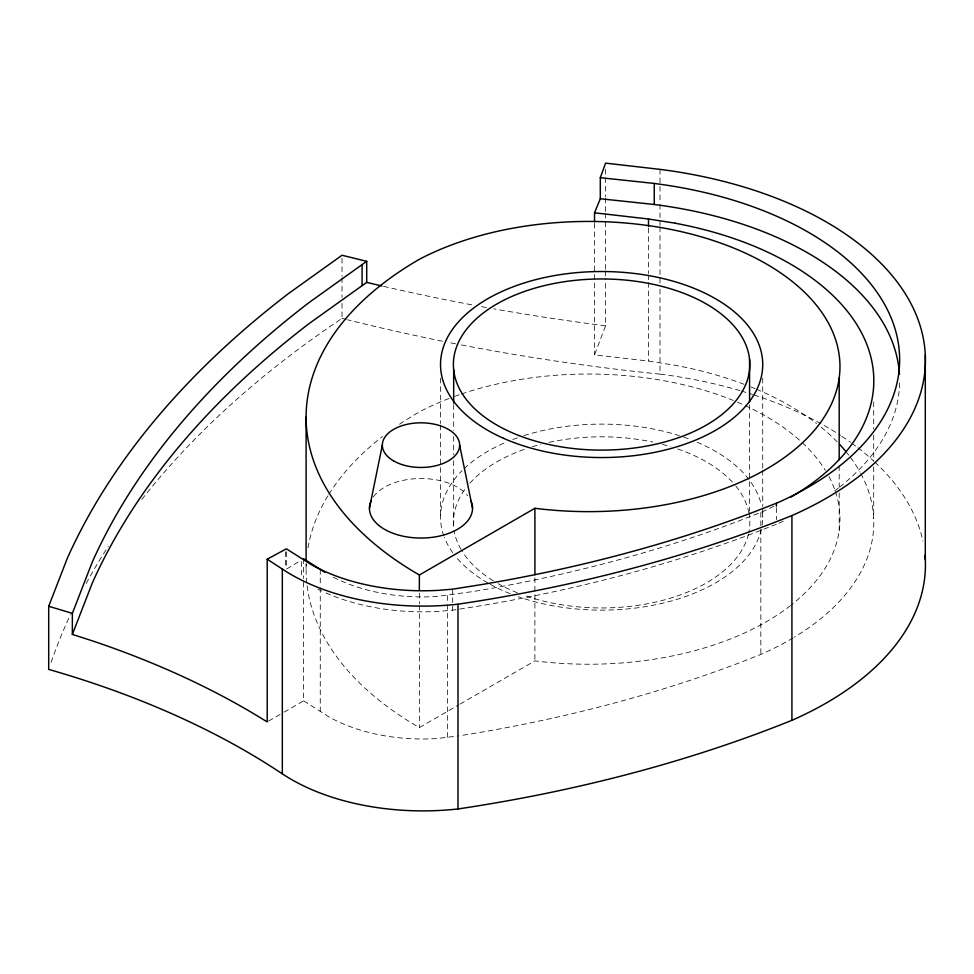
<?xml version="1.0" encoding="UTF-8"?>
<svg xmlns="http://www.w3.org/2000/svg" width="974" height="974" viewBox="0 0 974 974"><rect width="100%" height="100%" fill="white"/><g stroke="black" fill="none" stroke-linecap="round" stroke-linejoin="round"><path stroke-width="0.73" stroke-dasharray="4.87 3.65" d="M744.087 384.304A286.648 165.495 0 0 0 675.092 365.274L648.501 361.062L594.53 354.865L605.572 325.791L605.572 278.661M286.709 568.962L301.027 560.342M268.507 721.125L282.813 712.858M284.116 712.116L303.632 700.842L303.632 579.932M307.114 585.8A386.654 223.229 0 0 0 419.356 727.59L458.742 704.847M460.057 704.08L534.909 660.871A251.316 145.102 0 0 0 790.535 605.56M773.94 506.261A286.648 165.495 0 0 1 760.852 512.373L738.182 521.212A984.361 568.317 0 0 1 473.327 591.51L436.644 596.526A134.302 77.543 0 0 1 330.588 575.744M776.388 524.268L752.293 533.667A1010.148 583.195 0 0 1 480.511 605.804L452.691 610.199L439.298 611.343A160.113 92.433 0 0 1 323.076 591.681M793.153 637.873A286.648 165.495 0 0 1 760.852 654.443L738.182 663.282A984.361 568.317 0 0 1 473.327 733.568L460.349 735.626M303.632 700.842L329.382 717.132A134.302 77.543 0 0 0 436.644 738.584L458.912 735.857M873.702 401.921L873.702 429.132M873.702 435.171L873.702 460.872M873.702 466.911L873.702 518.302M839.186 465.694L839.186 486.854M839.186 492.893L839.186 530.66M776.388 507.734L776.388 519.763M762.727 378.131L762.727 468.774M762.727 470.296L762.727 506.553M762.727 508.063L762.727 517.121M760.84 512.373L760.84 654.431M749.566 404.88L749.566 511.131M749.566 512.641L749.566 517.194A148.218 85.566 0 0 1 748.787 532.571M660.019 169.366L660.019 202.738M660.019 204.248L660.019 225.493M660.019 227.003L660.019 283.117M660.019 289.193L660.019 374.126A338.319 195.324 0 0 1 739.826 390.574M648.501 228.074L648.501 273.414M648.501 274.924L648.501 280.962M648.501 282.484L648.501 361.062M605.572 169.208L605.572 196.578M605.572 198.099L605.572 211.772M605.572 213.294L605.572 269.542M605.572 271.064L605.572 277.152M594.53 223.387L594.53 354.865M534.909 577.777L534.909 660.871M453.677 404.636L453.677 430.435M453.677 436.51L453.677 454.724M453.677 460.787L453.677 527.579A148.218 85.566 0 0 1 466.242 487.548M452.679 589.16L452.691 610.199M447.383 595.613L447.383 603.162M447.383 604.684L447.383 737.671M440.516 378.131L440.516 423.459M440.516 424.968L440.516 517.121M419.356 593.129L419.356 603.71M419.356 605.219L419.356 727.59M342.02 258.256L342.02 276.287M342.02 277.797L342.02 297.338M342.02 303.352L342.02 318.388A1303.943 752.829 0 0 0 141.096 500.368M320.263 569.498L320.263 586.129M320.263 587.639L320.263 711.568M306.104 563.702L306.104 569.741M303.632 558.772L303.632 578.422M301.343 561.56L301.343 578.106M286.368 551.82L286.368 568.353M285.406 551.71L285.406 568.244M748.47 533.959A148.218 85.566 0 0 1 524.122 595.333M517.364 592.776A148.218 85.566 0 0 1 498.201 583.682M493.258 580.772A148.218 85.566 0 0 1 461.749 550.675M461.043 549.506A148.218 85.566 0 0 1 454.054 530.367M469.882 483.177A148.218 85.566 0 0 1 525.339 449.014M532.388 446.725A148.218 85.566 0 0 1 540.753 444.363M549.032 442.379A148.218 85.566 0 0 1 652.738 442.062M662.417 444.351A148.218 85.566 0 0 1 670.684 446.676M677.734 448.965A148.218 85.566 0 0 1 734.859 484.906M735.796 486.026A148.218 85.566 0 0 1 749.189 514.406M835.375 491.505A251.316 145.102 0 0 1 791.679 604.647M449.063 398.463A251.316 145.102 0 0 0 419.356 411.892A386.654 223.229 0 0 0 398.244 425.102M454.7 396.357A251.316 145.102 0 0 1 460.105 394.446M461.469 393.983A251.316 145.102 0 0 1 733.288 400.472M737.403 402.177A251.316 145.102 0 0 1 825.368 470.381M828.923 476.578A251.316 145.102 0 0 1 834.888 490.068M306.773 582.878A386.654 223.229 0 0 1 306.238 563.897M307.967 547.863A386.654 223.229 0 0 1 328.128 495.474M328.908 494.22A386.654 223.229 0 0 1 382.49 436.535M762.459 511.715A161.1 93.017 0 0 1 761.631 527.92M761.351 529.259A161.1 93.017 0 0 1 518.278 596.721M510.108 593.665A161.1 93.017 0 0 1 490.214 584.315M487.706 582.89A161.1 93.017 0 0 1 455.321 556.057M452.776 552.721A161.1 93.017 0 0 1 444.339 537.258M443.852 535.931A161.1 93.017 0 0 1 462.102 470.612M464.05 468.713A161.1 93.017 0 0 1 506.139 442.208M512.799 439.53A161.1 93.017 0 0 1 518.278 437.521M523.89 435.658A161.1 93.017 0 0 1 679.353 435.658M683.578 437.046A161.1 93.017 0 0 1 690.456 439.53M697.104 442.208A161.1 93.017 0 0 1 761.351 504.982M373.359 496.898A51.549 29.768 0 0 1 419.855 478.526A51.549 29.768 0 0 1 467.703 495.705M51.098 662.296A1303.943 752.829 0 0 1 70.469 614.521M86.187 583.426A1303.943 752.829 0 0 1 108.248 546.414M660.019 374.126A1404.508 810.892 0 0 1 457.037 344.102M455.576 343.81A1404.508 810.892 0 0 1 448.284 342.373M442.452 341.204A1404.508 810.892 0 0 1 347.681 319.813M346.269 319.448A1404.508 810.892 0 0 1 342.02 318.388M741.251 390.988A338.319 195.324 0 0 1 746.936 392.705M749.749 393.593A338.319 195.324 0 0 1 752.549 394.482M753.949 394.933A338.319 195.324 0 0 1 840.623 435.524M841.865 436.34A338.319 195.324 0 0 1 850.497 442.281M851.751 443.182A338.319 195.324 0 0 1 856.67 446.835M857.875 447.76A338.319 195.324 0 0 1 873.751 461.104M874.81 462.09A338.319 195.324 0 0 1 922.914 541.142M605.572 325.791A1404.508 810.892 0 0 1 493.733 308.831M486.367 307.516A1404.508 810.892 0 0 1 479.013 306.165M471.672 304.801A1404.508 810.892 0 0 1 383.257 286.283M860.748 473.437A286.648 165.495 0 0 1 794.407 637.118M750.869 386.946A286.648 165.495 0 0 1 755.02 388.638M756.396 389.223A286.648 165.495 0 0 1 816.541 423.544M821.106 427.172A286.648 165.495 0 0 1 837.567 442.257M847.063 452.995A286.648 165.495 0 0 1 848.792 455.187M850.472 457.403A286.648 165.495 0 0 1 860.005 472.073M321.87 591.121A160.113 92.433 0 0 1 317.865 589.173M899.623 382.952A312.532 180.446 0 0 1 839.685 487.012M838.517 487.937A312.532 180.446 0 0 1 832.904 492.187M783.254 521.212A312.532 180.446 0 0 1 776.436 524.304"/><path stroke-width="1.46" d="M369.438 508.282L382.319 445.142M594.53 221.877L594.53 212.807L600.301 198.745L600.301 177.694L605.572 163.133L660.019 169.366A338.319 195.324 0 0 1 917.52 318.145A338.319 195.324 0 0 1 791.923 515.563L791.923 720.322A1035.922 598.085 0 0 1 457.987 808.956A185.912 107.335 0 0 1 282.326 773.819A749.651 432.809 0 0 0 48.7 669.406L48.7 606.266L67.352 558.187A1303.943 752.829 0 0 1 288.462 293.6L342.02 255.249L366.711 261.324L366.711 282.375L309.05 323.612A1278.156 737.939 0 0 0 92.323 582.963L72.356 634.403L92.347 640.855A749.651 432.809 0 0 1 265.792 721.064L267.205 721.88L267.205 559.21L286.368 548.812L311.424 564.713A160.113 92.433 0 0 0 439.298 590.293L452.679 589.16L480.499 584.753A1010.148 583.195 0 0 0 752.293 512.628L776.388 503.217L776.388 506.224M72.356 634.403L72.356 613.364L92.323 561.913A1278.156 737.939 0 0 1 309.05 302.561L366.711 261.324M419.356 575.001L534.909 508.282A251.316 145.102 0 0 0 831.406 328.993A251.316 145.102 0 0 0 419.356 259.303A386.654 223.229 0 0 0 419.356 575.001L419.356 590.11M600.301 177.694L654.26 183.441L654.26 204.491A312.532 180.446 0 0 1 899.452 374.406M600.301 198.745L654.26 204.491M675.116 223.168L648.501 219.004L594.53 212.807M366.711 282.375L367.551 282.582A1404.508 810.892 0 0 0 381.832 285.954M48.7 606.266L72.356 613.364M324.829 572.286L303.632 558.772M267.205 559.21L282.326 569.059A185.912 107.335 0 0 0 457.987 604.197A1035.922 598.085 0 0 0 791.923 515.563M459.655 445.142L472.548 508.282M925.3 354.828L925.3 559.587M839.186 378.07L839.186 459.655M749.566 359.345L749.566 401.848M648.501 219.004L648.501 226.565M534.909 508.282L534.909 574.757M457.987 604.197L457.987 808.956M453.677 369.73L453.677 403.114M362.084 264.587L362.084 285.638M306.104 417.152L306.104 560.671M282.326 569.059L282.326 773.819M470.783 500.587A51.549 29.768 0 0 1 420.987 538.05A51.549 29.768 0 0 1 371.191 500.587M925.02 555.326A338.319 195.324 0 0 1 791.923 720.322M839.576 444.363A286.648 165.495 0 0 1 846.175 451.899M675.092 223.204A286.648 165.495 0 0 1 790.62 497.3M654.248 183.465A312.532 180.446 0 0 1 892.306 320.823A312.532 180.446 0 0 1 776.436 503.254M518.692 435.463A148.218 85.566 0 0 0 749.469 370.546A148.218 85.566 0 0 0 536.698 287.61A148.218 85.566 0 0 0 518.692 435.463M503.546 438.324A161.1 93.017 0 0 0 761.351 376.682A161.1 93.017 0 0 0 539.973 278.601A161.1 93.017 0 0 0 503.546 438.324M393.654 460.933A38.668 22.329 0 0 0 458.34 450.925A38.668 22.329 0 0 0 410.979 423.58A38.668 22.329 0 0 0 393.654 460.933"/></g></svg>
